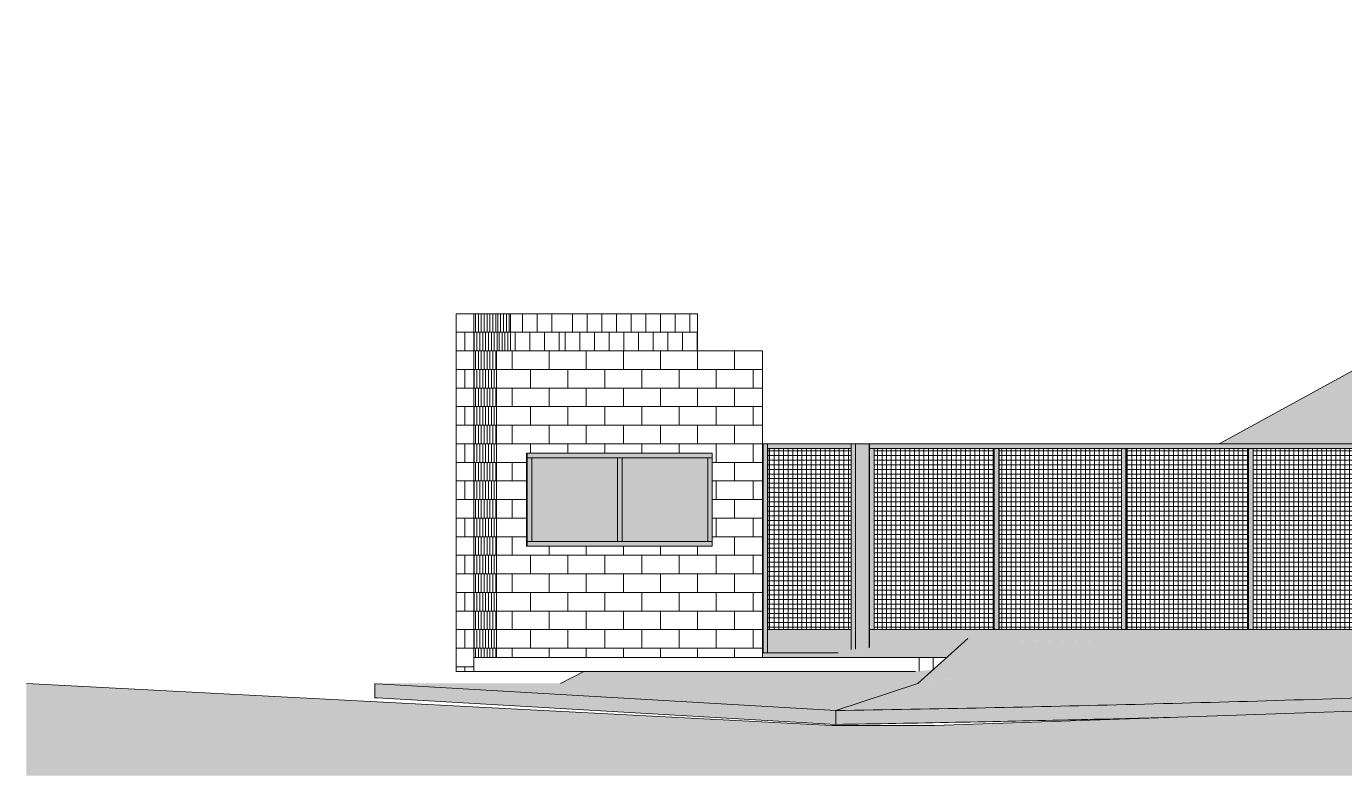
# Model space of a CAD drawing. Header units: metres. Extents: x -3 to 469, y -13 to 19.
# Drawn here: x 245.09 to 259.27, y -12.97 to -4.91 of the extents above; entities that cross this region are included whole.
import ezdxf

# ---------------------------------------------------------------- set-up
doc = ezdxf.new("R2010")
doc.units = ezdxf.units.M
for name, color, linetype, lineweight in [('A-DETL-1', 7, 'Continuous', 20), ('A-FLOR', 7, 'Continuous', 9), ('A-FLOR-1', 7, 'Continuous', 20), ('A-GLAZ-1', 7, 'Continuous', 5), ('A-GLAZ-CURT', 7, 'Continuous', 5), ('A-GLAZ-CWMG', 7, 'Continuous', 5), ('I-WALL', 7, 'Continuous', 9), ('S-COLS', 7, 'Continuous', 9)]:
    doc.layers.add(name, color=color, linetype=linetype, lineweight=lineweight)
for name, color, linetype, lineweight, true_color in [('A-DETL-GENF-1', 7, 'Continuous', 5, 0xb8a087), ('A-FLOR-PATT-1', 7, 'Continuous', 9, 0x74756c), ('A-FLOR-PATT-2', 7, 'Continuous', 20, 0xc0c0c0), ('A-FLOR-PATT-5', 7, 'Continuous', 20, 0xd8dad9), ('A-GLAZ-2', 7, 'Continuous', 5, 0xdae3e0), ('A-GLAZ-3', 7, 'Continuous', 5, 0xf2f2f2), ('A-GLAZ-CURT-1', 7, 'Continuous', 5, 0x787878), ('A-GLAZ-CWMG-1', 7, 'Continuous', 5, 0xf2f2f2), ('A-WALL-PATT-3', 7, 'Continuous', 5, 0x515151), ('S-COLS-3', 7, 'Continuous', 9, 0xe9e9e9)]:
    doc.layers.add(name, color=color, linetype=linetype, lineweight=lineweight, true_color=true_color)

# ---------------------------------------------------------------- blocks, each defined once
blk = doc.blocks.new('System Panel - Tela-4348158-FACHADA 03')
at = {"layer": 'A-GLAZ-CURT-1'}
h = blk.add_hatch(dxfattribs=at)
h.set_pattern_fill('FP_54', color=256, style=0, pattern_type=2)
h.set_pattern_definition([(0, (-33.827, -10.425), (0, 0.05), []), (90, (-33.827, -10.425), (-0.04988, 3e-18), [])])
h.paths.add_polyline_path([(-33.379, -11.4), (-33.379, -9.45), (-34.276, -9.45), (-34.276, -11.4)])
at = {"layer": 'A-GLAZ-CURT'}
blk.add_line((-34.276, -9.45), (-34.276, -11.4), dxfattribs=at)
blk = doc.blocks.new('Rectangular Mullion - 50mm x 50mm aluminio-4216640-FACHADA 03')
at = {"layer": 'A-GLAZ-CWMG-1'}
blk.add_hatch(color=256, dxfattribs=at).paths.add_polyline_path([(-34.277, -9.45), (-33.379, -9.45), (-33.379, -9.4), (-34.277, -9.4)])
at = {"layer": 'A-GLAZ-CWMG'}
for p, q in [((-34.277, -9.45), (-34.277, -9.4)), ((-33.379, -9.4), (-34.277, -9.4)), ((-33.379, -9.45), (-34.277, -9.45)), ((-33.379, -9.4), (-33.379, -9.45))]:
    blk.add_line(p, q, dxfattribs=at)
blk = doc.blocks.new('Rectangular Mullion - 50mm x 250mm-4218282-FACHADA 03')
at = {"layer": 'A-GLAZ-CWMG-1'}
blk.add_hatch(color=256, dxfattribs=at).paths.add_polyline_path([(-33.871, -11.65), (-33.517, -11.65), (-33.379, -11.615), (-33.379, -11.4), (-34.277, -11.4), (-34.277, -11.65)])
at = {"layer": 'A-GLAZ-CWMG'}
for p, q in [((-34.277, -11.65), (-34.277, -11.4)), ((-34.277, -11.4), (-33.379, -11.4)), ((-33.379, -11.4), (-33.379, -11.615)), ((-34.277, -11.65), (-33.517, -11.65))]:
    blk.add_line(p, q, dxfattribs=at)
blk = doc.blocks.new('Rectangular Mullion - 50mm x 50mm aluminio-4218254-FACHADA 03')
at = {"layer": 'A-GLAZ-CWMG-1'}
blk.add_hatch(color=256, dxfattribs=at).paths.add_polyline_path([(-34.326, -11.65), (-34.277, -11.65), (-34.277, -9.4), (-34.326, -9.4), (-34.326, -10.931)])
at = {"layer": 'A-GLAZ-CWMG'}
for p, q in [((-34.326, -9.4), (-34.277, -9.4)), ((-34.326, -9.4), (-34.326, -11.65)), ((-34.277, -9.4), (-34.277, -11.65)), ((-34.277, -11.65), (-34.326, -11.65))]:
    blk.add_line(p, q, dxfattribs=at)
blk = doc.blocks.new('Rectangular Mullion - 50mm x 50mm aluminio-4218255-FACHADA 03')
at = {"layer": 'A-GLAZ-CWMG-1'}
blk.add_hatch(color=256, dxfattribs=at).paths.add_polyline_path([(-33.379, -11.615), (-33.332, -11.603), (-33.332, -9.4), (-33.379, -9.4), (-33.379, -11.607)])
at = {"layer": 'A-GLAZ-CWMG'}
for p, q in [((-33.379, -9.4), (-33.332, -9.4)), ((-33.379, -11.615), (-33.379, -9.4))]:
    blk.add_line(p, q, dxfattribs=at)
blk = doc.blocks.new('Rectangular Mullion - 50mm x 50mm aluminio-4221006-FACHADA 03')
at = {"layer": 'A-GLAZ-CWMG-1'}
blk.add_hatch(color=256, dxfattribs=at).paths.add_polyline_path([(-31.812, -9.45), (-31.812, -9.4), (-33.179, -9.4), (-33.179, -9.45), (-33.012, -9.45)])
at = {"layer": 'A-GLAZ-CWMG'}
for p, q in [((-33.179, -9.45), (-33.179, -9.4)), ((-31.812, -9.4), (-33.179, -9.4)), ((-31.812, -9.45), (-33.179, -9.45))]:
    blk.add_line(p, q, dxfattribs=at)
blk = doc.blocks.new('Rectangular Mullion - 50mm x 50mm aluminio-4220971-FACHADA 03')
at = {"layer": 'A-GLAZ-CWMG-1'}
blk.add_hatch(color=256, dxfattribs=at).paths.add_polyline_path([(-33.129, -11.4), (-33.129, -9.45), (-33.179, -9.45), (-33.179, -11.4)])
at = {"layer": 'A-GLAZ-CWMG'}
for p, q in [((-33.179, -9.45), (-33.129, -9.45)), ((-33.179, -9.45), (-33.179, -11.4)), ((-33.129, -9.45), (-33.129, -11.4)), ((-33.129, -11.4), (-33.179, -11.4))]:
    blk.add_line(p, q, dxfattribs=at)
blk = doc.blocks.new('System Panel - Tela-4221013-FACHADA 03')
at = {"layer": 'A-GLAZ-CURT-1'}
h = blk.add_hatch(dxfattribs=at)
h.set_pattern_fill('FP_56', color=256, style=0, pattern_type=2)
h.set_pattern_definition([(0, (-24.294, -10.425), (0, 0.05), []), (90, (-24.294, -10.425), (-0.04988, 3e-18), [])])
h.paths.add_polyline_path([(-23.637, -11.4), (-23.637, -9.45), (-24.953, -9.45), (-24.953, -11.4), (-23.773, -11.4)])
at = {"layer": 'A-GLAZ-CURT'}
blk.add_line((-24.953, -9.45), (-24.953, -11.4), dxfattribs=at)
blk = doc.blocks.new('System Panel - Tela-4221012-FACHADA 03')
at = {"layer": 'A-GLAZ-CURT-1'}
h = blk.add_hatch(dxfattribs=at)
h.set_pattern_fill('FP_55', color=256, style=0, pattern_type=2)
h.set_pattern_definition([(0, (-22.94, -10.425), (0, 0.05), []), (90, (-22.94, -10.425), (-0.04988, 3e-18), [])])
h.paths.add_polyline_path([(-23.003, -11.4), (-22.295, -11.4), (-22.295, -9.45), (-23.586, -9.45), (-23.586, -11.4)])
at = {"layer": 'A-GLAZ-CURT'}
blk.add_line((-23.586, -9.45), (-23.586, -11.4), dxfattribs=at)
blk = doc.blocks.new('Rectangular Mullion - 50mm x 50mm aluminio-4221009-FACHADA 03')
at = {"layer": 'A-GLAZ-CWMG-1'}
blk.add_hatch(color=256, dxfattribs=at).paths.add_polyline_path([(-23.612, -9.45), (-23.612, -9.4), (-24.979, -9.4), (-24.979, -9.45), (-23.773, -9.45)])
at = {"layer": 'A-GLAZ-CWMG'}
for p, q in [((-23.612, -9.4), (-24.979, -9.4)), ((-23.612, -9.45), (-24.979, -9.45))]:
    blk.add_line(p, q, dxfattribs=at)
blk = doc.blocks.new('Rectangular Mullion - 50mm x 250mm-V44-FACHADA 03')
at = {"layer": 'A-GLAZ-CWMG-1'}
blk.add_hatch(color=256, dxfattribs=at).paths.add_polyline_path([(-27.712, -11.626), (-27.712, -11.4), (-29.079, -11.4), (-29.079, -11.579), (-28.393, -11.602)])
at = {"layer": 'A-GLAZ-CWMG'}
blk.add_line((-29.079, -11.4), (-27.712, -11.4), dxfattribs=at)
blk = doc.blocks.new('Rectangular Mullion - 50mm x 250mm-V45-FACHADA 03')
at = {"layer": 'A-GLAZ-CWMG-1'}
blk.add_hatch(color=256, dxfattribs=at).paths.add_polyline_path([(-29.079, -11.579), (-29.079, -11.4), (-30.446, -11.4), (-30.446, -11.541), (-29.42, -11.567)])
at = {"layer": 'A-GLAZ-CWMG'}
blk.add_line((-30.446, -11.4), (-29.079, -11.4), dxfattribs=at)
blk = doc.blocks.new('Rectangular Mullion - 50mm x 250mm-V46-FACHADA 03')
at = {"layer": 'A-GLAZ-CWMG-1'}
blk.add_hatch(color=256, dxfattribs=at).paths.add_polyline_path([(-30.446, -11.541), (-30.446, -11.4), (-31.812, -11.4), (-31.812, -11.507), (-31.472, -11.515)])
at = {"layer": 'A-GLAZ-CWMG'}
blk.add_line((-31.812, -11.4), (-30.446, -11.4), dxfattribs=at)
blk = doc.blocks.new('Rectangular Mullion - 50mm x 250mm-4221011-FACHADA 03')
at = {"layer": 'A-GLAZ-CWMG-1'}
blk.add_hatch(color=256, dxfattribs=at).paths.add_polyline_path([(-33.179, -11.59), (-32.123, -11.499), (-31.812, -11.507), (-31.812, -11.4), (-33.179, -11.4), (-33.179, -11.564)])
at = {"layer": 'A-GLAZ-CWMG'}
for p, q in [((-33.179, -11.59), (-33.179, -11.4)), ((-33.179, -11.4), (-31.812, -11.4))]:
    blk.add_line(p, q, dxfattribs=at)
blk = doc.blocks.new('Rectangular Mullion - 50mm x 50mm aluminio-4220969-FACHADA 03')
at = {"layer": 'A-GLAZ-CWMG-1'}
blk.add_hatch(color=256, dxfattribs=at).paths.add_polyline_path([(-23.637, -11.4), (-23.587, -11.4), (-23.587, -9.45), (-23.637, -9.45), (-23.637, -10.931)])
at = {"layer": 'A-GLAZ-CWMG'}
for p, q in [((-23.637, -9.45), (-23.587, -9.45)), ((-23.637, -9.45), (-23.637, -11.4)), ((-23.587, -9.45), (-23.587, -11.4)), ((-23.587, -11.4), (-23.637, -11.4))]:
    blk.add_line(p, q, dxfattribs=at)
blk = doc.blocks.new('JANELA-2 MOD - JA300-200X100-4939228-FACHADA 03')
at = {"layer": 'A-GLAZ-2'}
for points in [[(-36.092, -10.45), (-35.892, -10.45), (-35.892, -9.55), (-36.814, -9.55), (-36.814, -10.45), (-36.285, -10.45)], [(-34.919, -10.45), (-34.919, -9.55), (-35.841, -9.55), (-35.841, -10.45), (-34.937, -10.45)]]:
    blk.add_hatch(color=256, dxfattribs=at).paths.add_polyline_path(points)
at = {"layer": 'A-GLAZ-3'}
for points in [[(-35.892, -9.55), (-34.874, -9.55), (-34.874, -9.5), (-36.865, -9.5), (-36.865, -9.55), (-36.092, -9.55)], [(-36.862, -10.45), (-36.815, -10.45), (-36.815, -9.55), (-36.865, -9.55), (-36.865, -10.45)], [(-35.842, -10.45), (-35.842, -9.55), (-35.892, -9.55), (-35.892, -10.45)], [(-34.919, -10.45), (-34.874, -10.45), (-34.874, -9.55), (-34.919, -9.55), (-34.919, -10.421)], [(-35.9, -10.5), (-34.874, -10.5), (-34.874, -10.45), (-36.865, -10.45), (-36.865, -10.5), (-36.092, -10.5)], [(-36.815, -10.45), (-36.814, -10.45), (-36.815, -10.421)], [(-35.842, -10.45), (-35.841, -10.45), (-35.842, -10.421)]]:
    blk.add_hatch(color=256, dxfattribs=at).paths.add_polyline_path(points)
at = {"layer": 'A-GLAZ-1'}
for p, q in [((-36.865, -9.55), (-36.865, -9.5)), ((-36.865, -9.55), (-36.865, -10.45)), ((-36.815, -9.55), (-36.865, -9.55)), ((-34.874, -9.55), (-36.865, -9.55)), ((-36.815, -10.45), (-36.815, -9.55)), ((-36.814, -9.55), (-36.814, -10.45)), ((-35.892, -9.55), (-35.892, -10.45)), ((-35.842, -9.55), (-35.892, -9.55)), ((-35.842, -10.45), (-35.842, -9.55)), ((-35.841, -9.55), (-35.841, -10.45)), ((-34.919, -9.55), (-34.919, -10.45)), ((-34.874, -9.55), (-34.919, -9.55)), ((-36.815, -10.45), (-36.865, -10.45)), ((-36.865, -10.5), (-36.865, -10.45)), ((-34.874, -10.45), (-36.865, -10.45)), ((-35.842, -10.45), (-35.892, -10.45)), ((-34.874, -10.45), (-34.919, -10.45))]:
    blk.add_line(p, q, dxfattribs=at)

msp = doc.modelspace()

# ---------------------------------------------------------------- hatches: boundary and pattern name
at = {"layer": 'A-DETL-GENF-1'}
h = msp.add_hatch(dxfattribs=at)
h.set_pattern_fill('FP_49', color=256, style=0, pattern_type=2)
h.set_pattern_definition([(45, (292.2927, 0), (0, 1.79605), [1.27, -1.27]), (45, (292.6297, -0.3368), (0, 1.79605), [1.27, -1.27]), (45, (292.9657, -0.6735), (0, 1.79605), [1.27, -1.27]), (135, (292.2927, 0.2245), (-1.79605, 1e-16), [1.27, -1.27]), (135, (292.6297, 0.5613), (-1.79605, 1e-16), [1.27, -1.27]), (135, (292.9657, 0.898), (-1.79605, 1e-16), [1.27, -1.27])])
h.paths.add_polyline_path([(303.603, -12.972), (343.641, -12.972), (343.641, -0.3), (342.959, -0.3), (340.98, -0.253), (333.632, -0.182), (330.359, -0.184), (328.242, -0.202), (326.702, -0.23), (325.554, -0.3), (314.575, -0.298), (312.265, -0.253), (307.719, -0.3), (307.719, -0.2), (287.285, -0.2), (283.029, -1.834), (279.304, -2.832), (275.483, -4.297), (274.303, -4.704), (272.889, -5.849), (271.666, -6.9), (270.15, -8.265), (266.128, -12.016), (265.628, -12.016), (263.181, -12.143), (254.856, -12.434), (253.757, -12.434), (245.087, -11.98), (245.087, -12.972), (300.524, -12.972)])
at = {"layer": 'A-FLOR-PATT-1'}
for points in [[(253.796, -12.421), (255.481, -12.39), (256.636, -12.364), (257.662, -12.336), (263.231, -12.139), (263.758, -12.114), (265.39, -12.028), (265.39, -11.889), (263.566, -11.974), (262.218, -12.032), (261.063, -12.078), (259.716, -12.125), (258.369, -12.168), (257.214, -12.199), (255.866, -12.231), (254.711, -12.255), (253.796, -12.271), (253.796, -12.398)], [(253.796, -12.421), (253.796, -12.271), (248.861, -11.984), (248.835, -11.986), (248.835, -12.136), (248.861, -12.134), (253.757, -12.419)]]:
    msp.add_hatch(color=256, dxfattribs=at).paths.add_polyline_path(points)
at = {"layer": 'A-FLOR-PATT-2'}
h = msp.add_hatch(color=256, dxfattribs=at)
h.paths.add_polyline_path([(259.418, -9.4), (264.246, -8.385), (264.246, -7.439), (261.47, -7.45), (257.92, -9.4), (258.286, -9.4)])
h.paths.add_polyline_path([(265.246, -8.175), (268.689, -7.451), (268.724, -7.421), (265.246, -7.435), (265.246, -8.109)])
for points in [[(254.678, -11.98), (257.919, -11.567), (255.216, -11.499), (254.709, -11.952)], [(254.678, -11.98), (262.783, -11.978), (263.1, -11.971), (263.727, -11.951), (263.91, -11.942), (263.91, -11.65), (260.346, -11.65), (257.919, -11.567), (254.711, -11.976)], [(253.796, -12.271), (255.729, -12.234), (256.922, -12.207), (258.188, -12.173), (259.523, -12.132), (260.82, -12.087), (262.026, -12.04), (263.373, -11.983), (264.721, -11.921), (265.282, -11.892), (264.779, -11.91), (263.904, -11.945), (263.221, -11.967), (262.738, -11.978), (262.602, -11.979), (261.824, -11.98), (254.678, -11.98), (253.823, -12.262)]]:
    msp.add_hatch(color=256, dxfattribs=at).paths.add_polyline_path(points)
at = {"layer": 'A-FLOR-PATT-5'}
h = msp.add_hatch(color=256, dxfattribs=at)
h.paths.add_polyline_path([(254.678, -11.98), (254.843, -11.832), (254.652, -11.85), (254.445, -11.85), (254.627, -11.952)])
h.paths.add_polyline_path([(254.326, -11.7), (254.991, -11.7), (255.216, -11.499), (254.159, -11.59), (254.156, -11.596), (254.012, -11.608), (254.176, -11.7)])
h.paths.add_polyline_path([(254.006, -11.605), (254.006, -11.603), (254.003, -11.604)])
h.paths.add_polyline_path([(253.012, -11.051), (253.012, -10.898), (253.008, -10.899), (253.008, -11.049)])
h = msp.add_hatch(color=256, dxfattribs=at)
h.paths.add_polyline_path([(250.834, -11.98), (254.678, -11.98), (254.445, -11.85), (251.084, -11.85), (250.888, -11.952)])
h.paths.add_polyline_path([(253.012, -11.7), (254.176, -11.7), (254.011, -11.608), (254.006, -11.61), (254.006, -11.605), (254.003, -11.604), (253.816, -11.65), (253.012, -11.65), (253.012, -11.051), (253.008, -11.049), (253.008, -11.7)])
for points in [[(248.861, -11.984), (248.836, -11.98), (248.835, -11.986)], [(253.796, -12.271), (254.678, -11.98), (248.836, -11.98), (248.861, -11.984), (253.757, -12.269)]]:
    msp.add_hatch(color=256, dxfattribs=at).paths.add_polyline_path(points)
at = {"layer": 'A-WALL-PATT-3'}
h = msp.add_hatch(dxfattribs=at)
h.set_pattern_fill('FP_59', color=256, style=0, pattern_type=2)
h.set_pattern_definition([(0, (249.80568, -11.6), (0, 0.2), []), (90, (249.80568, -11.6), (-0.1994, 0.2), [0.2, -0.2])])
h.paths.add_polyline_path([(249.711, -11.85), (249.9, -11.85), (249.9, -8), (249.711, -8), (249.711, -10.931)])
h = msp.add_hatch(dxfattribs=at)
h.set_pattern_fill('FP_58', color=256, style=0, pattern_type=2)
h.set_pattern_definition([(0, (250.15168, -11.6), (0, 0.2), []), (90, (250.151683, -11.6), (-0.01551, 0.2), [0.2, -0.2])])
h.paths.add_polyline_path([(249.9, -11.85), (249.901, -11.85), (249.901, -11.7), (250.145, -11.7), (250.145, -8.4), (250.152, -8.4), (250.152, -8), (249.9, -8), (249.9, -10.931)])
h = msp.add_hatch(dxfattribs=at)
h.set_pattern_fill('FP_57', color=256, style=0, pattern_type=2)
h.set_pattern_definition([(0, (250.29768, -11.6), (0, 0.2), []), (90, (250.297683, -11.6), (-0.01551, 0.2), [0.2, -0.2])])
h.paths.add_polyline_path([(250.16, -8.4), (250.296, -8.4), (250.296, -8), (250.152, -8), (250.153, -8.4)])
h = msp.add_hatch(dxfattribs=at)
h.set_pattern_fill('FP_52', color=256, style=0, pattern_type=2)
h.set_pattern_definition([(0, (250.81968, -11.6), (0, 0.2), []), (90, (250.81968, -11.6), (-0.07896, 0.2), [0.2, -0.2])])
h.paths.add_polyline_path([(250.469, -8.4), (250.877, -8.4), (250.877, -8), (250.296, -8), (250.296, -8.4)])
h = msp.add_hatch(dxfattribs=at)
h.set_pattern_fill('FP_53', color=256, style=0, pattern_type=2)
h.set_pattern_definition([(0, (252.30568, -11.6), (0, 0.2), []), (90, (252.30568, -11.6), (-0.07896, 0.2), [0.2, -0.2])])
h.paths.add_polyline_path([(250.877, -8.4), (252.306, -8.4), (252.306, -8), (250.877, -8)])
h = msp.add_hatch(dxfattribs=at)
h.set_pattern_fill('FP_51', color=256, style=0, pattern_type=2)
h.set_pattern_definition([(0, (252.90668, -11.6), (0, 0.2), []), (90, (252.90668, -11.6), (-0.19952, 0.2), [0.2, -0.2])])
h.paths.add_polyline_path([(252.925, -11.7), (253.008, -11.7), (253.008, -8.4), (250.145, -8.4), (250.145, -11.7), (252.786, -11.7)])
h.paths.add_polyline_path([(251.631, -10.5), (250.469, -10.5), (250.469, -9.5), (252.464, -9.5), (252.464, -10.5), (252.016, -10.5)])
at = {"layer": 'S-COLS-3'}
for points in [[(254.006, -11.61), (254.012, -11.608), (254.156, -11.596), (254.156, -9.4), (254.006, -9.4), (254.006, -11.609)], [(254.156, -11.596), (254.159, -11.59), (254.159, -9.4), (254.156, -9.4), (254.156, -11.571)]]:
    msp.add_hatch(color=256, dxfattribs=at).paths.add_polyline_path(points)

# ---------------------------------------------------------------- linework, layer by layer
at = {"layer": 'A-DETL-1'}
for p, q in [((249.063, -12.188), (245.087, -11.98)), ((253.757, -12.434), (249.063, -12.188)), ((263.231, -12.142), (258.734, -12.299)), ((258.734, -12.299), (254.856, -12.434)), ((254.856, -12.434), (253.757, -12.434))]:
    msp.add_line(p, q, dxfattribs=at)
at = {"layer": 'A-FLOR'}
for p, q in [((257.92, -9.4), (261.47, -7.45)), ((254.678, -11.98), (255.217, -11.497)), ((249.901, -11.7), (254.991, -11.7)), ((249.901, -11.7), (249.901, -11.85)), ((254.692, -11.7), (254.692, -11.846)), ((254.843, -11.832), (254.843, -11.7)), ((254.652, -11.85), (249.901, -11.85)), ((250.834, -11.98), (251.084, -11.85)), ((248.835, -11.986), (248.836, -11.98)), ((253.796, -12.271), (254.678, -11.98))]:
    msp.add_line(p, q, dxfattribs=at)
at = {"layer": 'A-FLOR-1'}
for p, q in [((248.861, -11.984), (248.835, -11.986)), ((248.835, -11.986), (248.835, -12.136)), ((253.796, -12.271), (248.861, -11.984)), ((248.835, -12.136), (248.861, -12.134)), ((248.861, -12.134), (253.796, -12.421)), ((253.796, -12.271), (253.796, -12.421))]:
    msp.add_line(p, q, dxfattribs=at)
for points, knots in [([(265.39, -11.889), (264.961, -11.91), (264.102, -11.951), (262.385, -12.028), (260.561, -12.099), (258.628, -12.162), (257.018, -12.206), (255.407, -12.243), (254.333, -12.263), (253.796, -12.271)], [0, 0, 0, 0, 0.111111, 0.222222, 0.444444, 0.583333, 0.722222, 0.861111, 1, 1, 1, 1]), ([(253.796, -12.421), (254.225, -12.414), (255.084, -12.399), (256.305, -12.373), (257.097, -12.353), (257.458, -12.344)], [0, 0, 0, 0, 0.1111111, 0.2222222, 0.3157832, 0.3157832, 0.3157832, 0.3157832])]:
    msp.add_open_spline(points, degree=3, knots=knots, dxfattribs=at)
at = {"layer": 'I-WALL'}
for p, q in [((252.306, -8), (249.711, -8)), ((249.711, -11.85), (249.711, -8)), ((249.9, -8), (249.9, -11.85)), ((250.296, -8), (250.296, -8.4)), ((252.306, -8.4), (252.306, -8)), ((253.008, -8.4), (250.145, -8.4)), ((250.145, -8.4), (250.145, -11.7)), ((253.008, -11.7), (253.008, -8.4)), ((250.469, -10.5), (250.469, -9.5)), ((250.469, -9.5), (252.464, -9.5)), ((252.464, -9.5), (252.464, -10.5)), ((252.464, -10.5), (250.469, -10.5)), ((249.9, -11.85), (249.711, -11.85))]:
    msp.add_line(p, q, dxfattribs=at)
at = {"layer": 'S-COLS'}
for p, q in [((254.006, -9.4), (254.006, -11.609)), ((254.156, -9.4), (254.006, -9.4)), ((254.156, -9.4), (254.156, -11.596)), ((254.159, -9.4), (254.156, -9.4))]:
    msp.add_line(p, q, dxfattribs=at)

# ---------------------------------------------------------------- block references
at = {"layer": 'A-GLAZ-1'}
msp.add_blockref('JANELA-2 MOD - JA300-200X100-4939228-FACHADA 03', (287.339, 0), dxfattribs=at)
at = {"layer": 'A-GLAZ-CURT'}
for name, p in [('System Panel - Tela-4348158-FACHADA 03', (287.339, 0)), ('System Panel - Tela-4221012-FACHADA 03', (277.796, 0)), ('System Panel - Tela-4221013-FACHADA 03', (280.505, 0)), ('System Panel - Tela-4221013-FACHADA 03', (281.872, 0)), ('System Panel - Tela-4221013-FACHADA 03', (283.238, 0))]:
    msp.add_blockref(name, p, dxfattribs=at)
at = {"layer": 'A-GLAZ-CWMG'}
for name, p in [('Rectangular Mullion - 50mm x 50mm aluminio-4218254-FACHADA 03', (287.339, 0)), ('Rectangular Mullion - 50mm x 50mm aluminio-4216640-FACHADA 03', (287.339, 0)), ('Rectangular Mullion - 50mm x 50mm aluminio-4218255-FACHADA 03', (287.339, 0)), ('Rectangular Mullion - 50mm x 50mm aluminio-4221006-FACHADA 03', (287.339, 0)), ('Rectangular Mullion - 50mm x 50mm aluminio-4220971-FACHADA 03', (287.339, 0)), ('Rectangular Mullion - 50mm x 50mm aluminio-4220969-FACHADA 03', (279.138, 0)), ('Rectangular Mullion - 50mm x 50mm aluminio-4221009-FACHADA 03', (280.505, 0)), ('Rectangular Mullion - 50mm x 50mm aluminio-4220969-FACHADA 03', (280.505, 0)), ('Rectangular Mullion - 50mm x 50mm aluminio-4221009-FACHADA 03', (281.872, 0)), ('Rectangular Mullion - 50mm x 50mm aluminio-4220969-FACHADA 03', (281.872, 0)), ('Rectangular Mullion - 50mm x 50mm aluminio-4221009-FACHADA 03', (283.238, 0)), ('Rectangular Mullion - 50mm x 250mm-4218282-FACHADA 03', (287.339, 0)), ('Rectangular Mullion - 50mm x 250mm-4221011-FACHADA 03', (287.339, 0)), ('Rectangular Mullion - 50mm x 250mm-V46-FACHADA 03', (287.339, 0)), ('Rectangular Mullion - 50mm x 250mm-V45-FACHADA 03', (287.339, 0)), ('Rectangular Mullion - 50mm x 250mm-V44-FACHADA 03', (287.339, 0))]:
    msp.add_blockref(name, p, dxfattribs=at)

doc.saveas('drawing.dxf')
